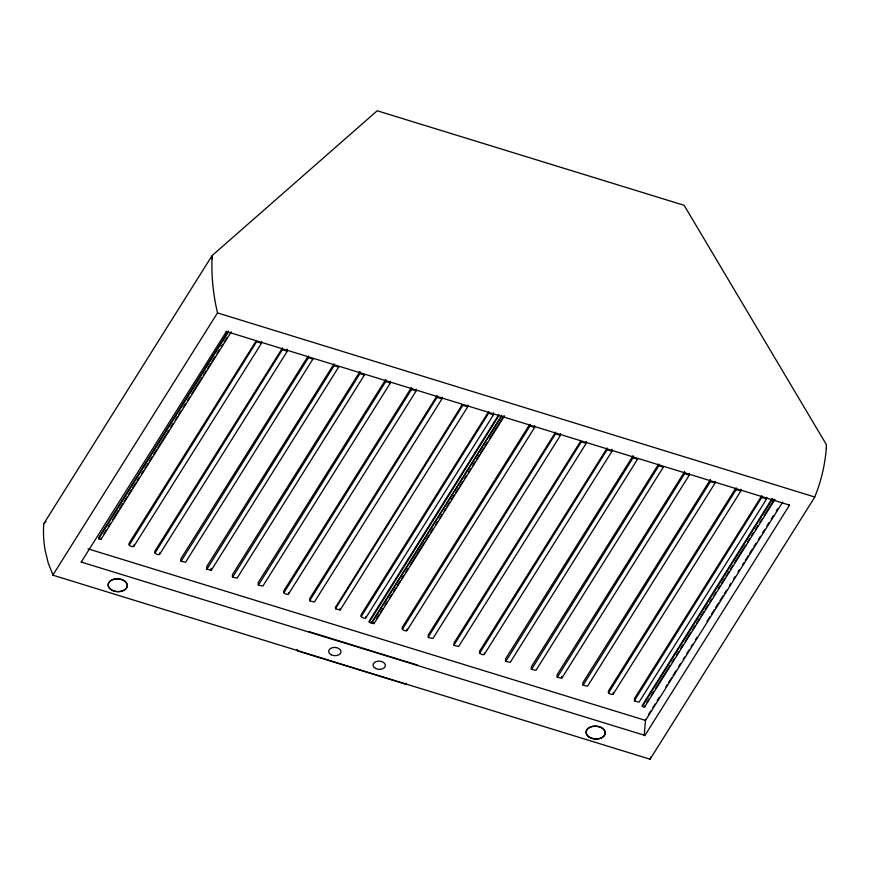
<?xml version="1.0" encoding="UTF-8"?>
<svg xmlns="http://www.w3.org/2000/svg" width="870" height="870" viewBox="0 0 870 870"><rect width="100%" height="100%" fill="white"/><g stroke="black" fill="none" stroke-linecap="round" stroke-linejoin="round"><path stroke-width="1.3" d="M212.073 258.901L212.389 255.323L377.21 110.773L684.125 205.309L826.38 444.613L826.272 448.246M133.893 544.924C134.806 548.687 126.944 545.642 129.402 542.771L255.997 341.127M159.678 552.874C160.58 556.626 152.728 553.592 155.175 550.71L282.489 347.924M261.609 341.508L261.304 343.585L133.741 546.534M288.557 592.6C289.46 596.363 281.608 593.318 284.055 590.447L411.369 387.65M308.437 355.939L308.393 357.722L181.112 561.27L185.549 562.259L313.08 358.766M334.21 363.888L334.167 365.661L206.886 569.219L211.323 570.209L338.854 366.716M335.385 607.043L335.766 608.946L340.203 609.935L467.516 407.149L467.821 405.072M340.105 608.5L339.952 610.098M359.995 371.838L359.941 373.611L232.66 577.169L237.097 578.158L364.628 374.665M365.878 616.438C366.781 620.201 358.929 617.156 361.387 614.285L488.701 411.488M385.769 379.777L385.714 381.56L258.433 585.108L262.87 586.097L390.184 383.311L390.489 381.234M371.512 622.039C371.925 623.975 368.021 622.344 369.337 620.886L498.934 414.457M411.543 387.726L411.499 389.499L283.859 592.807M416.262 389.184L415.958 391.261L288.405 594.21M407.019 629.13C407.921 632.881 400.069 629.836 402.527 626.965L529.112 425.321M442.036 397.133L441.742 399.21L314.429 601.996L309.992 601.007L309.829 598.386L437.142 395.6M484.351 652.968C485.253 656.719 477.402 653.674 479.848 650.803L607.162 448.017M530.015 424.245L529.96 426.028L402.321 629.325M534.735 425.702L534.43 427.779L406.866 630.728M560.508 433.651L560.204 435.729L432.89 638.515L428.453 637.525L428.301 634.915L555.615 432.118M586.282 441.59L585.978 443.678L458.664 646.464L454.227 645.475L454.075 642.854L580.671 441.21M613.23 692.694C614.133 696.457 606.281 693.412 608.728 690.53L735.324 488.896M633.11 456.032L633.066 457.805L505.785 661.363L510.222 662.353L637.754 458.86M658.894 463.982L658.84 465.754L531.559 669.313L535.996 670.302L663.527 466.809M644.246 735.302L645.562 719.251M684.668 471.921L684.614 473.704L557.333 677.251L561.77 678.241L689.083 475.455L689.388 473.378M710.442 479.87L710.398 481.643L583.107 685.201L587.544 686.191L714.857 483.405L715.162 481.327M736.216 487.82L736.172 489.592L608.532 692.901M740.936 489.277L740.642 491.354L613.078 694.303M766.72 497.216L766.416 499.293L639.102 702.09L634.665 701.1L634.502 698.479L761.815 495.693M231.333 331.785L101.018 539.356L98.886 538.932L98.778 537.475L228.375 331.046M180.753 561.019L180.949 558.66L307.545 357.015M232.301 576.919L232.507 574.548L359.821 371.762M287.274 349.164L287.078 351.523L159.525 554.473M258.085 584.857L258.281 582.498L385.595 379.712M493.486 412.739L493.29 415.099L365.726 618.048M505.426 661.113L505.622 658.753L632.936 455.956M531.2 669.063L531.407 666.692L657.992 465.048M611.958 449.257L611.762 451.617L484.198 654.566M582.759 684.951L582.954 682.591L710.268 479.794M81.78 561.911L81.204 562.063L644.605 735.313M826.326 448.267A303.913 212.421 32.1 0 1 815.919 493.975L814.657 497.227L650.086 759.227L53.07 575.244L48.241 563.097L45.186 550.46A205.798 135.731 -34.7 0 1 43.881 540.716A200.937 132.523 -34.7 0 1 43.533 527.318L43.837 523.86L45.99 521.413M100.866 539.454L101.083 538.182M211.073 570.372L211.192 568.36M308.589 631.479L417.285 664.995M371.718 622.8L373.991 623.659L373.785 622.485M296.866 649.629L297.496 650.89L404.876 683.983L406.116 683.309M561.52 678.404L561.639 676.403M772.06 498.651L642.462 705.081C641.114 706.679 645.377 708.213 644.616 705.983M87.99 548.829L645.475 720.393M129.206 545.131L256.802 341.421M154.98 553.081L282.587 349.37M335.407 608.695L463.014 404.996M371.784 622.974L501.424 416.415M634.306 700.839L761.913 497.14M642.354 706.386L772.712 498.673M98.669 538.78L228.31 332.22M309.633 600.757L437.24 397.046M361.18 616.645L488.788 412.935M369.228 622.191L498.869 415.632M428.105 637.275L555.702 433.564M453.879 645.225L581.486 441.514M479.653 653.163L607.26 449.464M650.825 757.02L650.086 759.227M52.863 575.124L217.489 312.896L216.684 309.252A303.902 212.421 32.1 0 1 212.019 258.89M297.062 649.672L297.42 650.532M43.859 523.577L212.052 255.649M81.204 562.063L226.526 331.361M103.965 533.593L106.129 530.156M108.282 526.72L110.447 523.272M112.611 519.836L118.363 510.657M119.81 508.363L122.692 503.784M124.127 501.49L127.009 496.9M128.445 494.606L131.326 490.017M132.762 487.722L135.644 483.133M137.09 480.849L139.243 477.402M141.408 473.965L143.572 470.518M145.007 468.234L147.889 463.645M149.325 461.35L152.207 456.761M153.642 454.466L156.524 449.877M157.97 447.582L168.769 430.389M170.922 426.942L173.086 423.505M175.251 420.058L177.404 416.621M178.85 414.327L181.003 410.89M183.168 407.443L185.321 404.006M187.485 400.57L189.649 397.122M191.802 393.686L201.883 377.634M203.33 375.34L206.201 370.75M207.647 368.456L210.529 363.867M211.965 361.572L214.846 356.983M217.011 353.546L219.164 350.11M221.328 346.662L222.763 344.368M224.21 342.084L227.081 337.495M333.319 364.965L206.723 566.609L206.527 568.969M462.198 404.691L335.896 606.803M501.903 415.197L371.425 622.866M376.373 618.94L379.255 614.35M380.69 612.067L382.854 608.619M385.008 605.183L387.172 601.736M389.336 598.299L391.489 594.862M393.653 591.415L395.806 587.979M397.253 585.684L400.135 581.095M401.57 578.8L403.734 575.364M405.888 571.927L408.052 568.48M410.216 565.043L424.614 542.108M426.05 539.813L428.932 535.224M430.367 532.929L433.249 528.34M435.413 524.904L437.566 521.467M439.731 518.02L441.895 514.583M444.048 511.147L445.494 508.852M446.93 506.557L449.812 501.968M451.247 499.674L454.129 495.084M455.565 492.79L458.446 488.2M459.893 485.917L462.775 481.327M464.21 479.033L466.374 475.585M468.528 472.149L470.692 468.712M472.845 465.265L475.009 461.829M476.445 459.534L479.326 454.945M480.773 452.65L483.644 448.072M485.09 445.777L487.254 442.33M489.408 438.893L503.806 415.958M504.459 415.98L373.991 623.659M684.494 471.855L557.181 674.641L556.985 677.001M646.932 702.351L649.096 698.914M651.249 695.467L653.413 692.031M655.578 688.594L669.976 665.648M672.129 662.211L674.293 658.775M676.458 655.327L678.611 651.891M680.775 648.454L682.928 645.007M685.092 641.571L690.856 632.392M692.292 630.097L695.173 625.519M696.609 623.225L699.491 618.635M700.937 616.341L703.808 611.751M705.255 609.457L708.136 604.867M709.572 602.584L711.736 599.136M713.889 595.7L716.053 592.252M718.218 588.816L720.371 585.379M721.817 583.085L724.688 578.496M726.135 576.201L729.016 571.612M730.452 569.317L732.616 565.881M734.769 562.444L745.568 545.24M747.732 541.792L749.896 538.356M751.332 536.061L753.496 532.625M755.649 529.178L757.813 525.741M759.967 522.304L762.131 518.857M764.295 515.421L774.376 499.369M775.018 499.391L644.55 707.06M648.574 714.444L650.738 710.997M652.902 707.549L655.066 704.102M657.231 700.654L659.395 697.207M665.887 686.865L667.333 684.559M668.78 682.265L671.662 677.665M673.108 675.37L675.99 670.77M678.883 666.17L680.318 663.875M683.211 659.275L684.657 656.981M686.821 653.533L688.986 650.086M691.15 646.627L692.585 644.333M695.478 639.733L696.924 637.438M707.027 621.343L709.909 616.754M711.355 614.448L714.237 609.848M715.684 607.554L718.566 602.953M720.012 600.659L722.894 596.059M724.34 593.764L726.504 590.317M729.386 585.717L730.833 583.422M733.725 578.822L735.161 576.527M738.054 571.927L739.489 569.622M742.382 565.032L743.828 562.727M745.264 560.432L748.156 555.832M749.592 553.537L752.485 548.937M753.92 546.643L756.084 543.195M758.259 539.737L760.423 536.29M762.588 532.842L764.752 529.395M766.916 525.948L769.08 522.5M771.244 519.053L773.408 515.606M776.29 511.005L777.736 508.711M782.706 502.066L645.42 720.567M644.713 735.781L789.514 505.144L788.992 504.763M789.384 505.078L226.102 331.437M404.789 683.635L405.572 683.657M217.489 312.896L814.711 497.009M261.381 343.226L256.835 341.823M287.154 351.175L282.619 349.773M312.939 359.114L308.393 357.722M338.713 367.064L334.167 365.661M364.486 375.013L359.941 373.611M390.26 382.952L385.714 381.56M416.034 390.902L411.499 389.499M441.819 398.851L437.273 397.449M467.592 406.79L463.047 405.398M493.366 414.74L488.82 413.337M534.506 427.42L529.96 426.028M560.28 435.37L555.734 433.967M586.054 443.319L581.519 441.916M611.838 451.258L607.293 449.866M637.612 459.208L633.066 457.805M663.386 467.157L658.84 465.754M689.16 475.096L684.614 473.704M714.944 483.046L710.398 481.643M740.718 490.995L736.172 489.592M766.492 498.934L761.946 497.542M331.089 654.708A6.188 4.132 3.4 0 0 340.964 652.282A6.188 4.132 3.4 0 0 332.46 647.65A6.188 4.132 3.4 0 0 331.089 654.708M375.47 668.388A6.188 4.132 3.4 0 0 385.345 665.963A6.188 4.132 3.4 0 0 376.84 661.341A6.188 4.132 3.4 0 0 375.47 668.388M111.393 589.806A9.613 6.416 3.4 0 0 127.118 586.728A9.613 6.416 3.4 0 0 114.59 578.996A9.613 6.416 3.4 0 0 111.393 589.806M111.425 589.893A9.537 6.373 3.4 0 0 127.042 586.837A9.537 6.373 3.4 0 0 114.612 579.159A9.537 6.373 3.4 0 0 111.425 589.893M589.349 737.151A9.613 6.416 3.4 0 0 605.085 734.073A9.613 6.416 3.4 0 0 592.557 726.341A9.613 6.416 3.4 0 0 589.349 737.151M589.392 737.238A9.537 6.373 3.4 0 0 605.009 734.182A9.537 6.373 3.4 0 0 592.579 726.504A9.537 6.373 3.4 0 0 589.392 737.238"/></g></svg>
